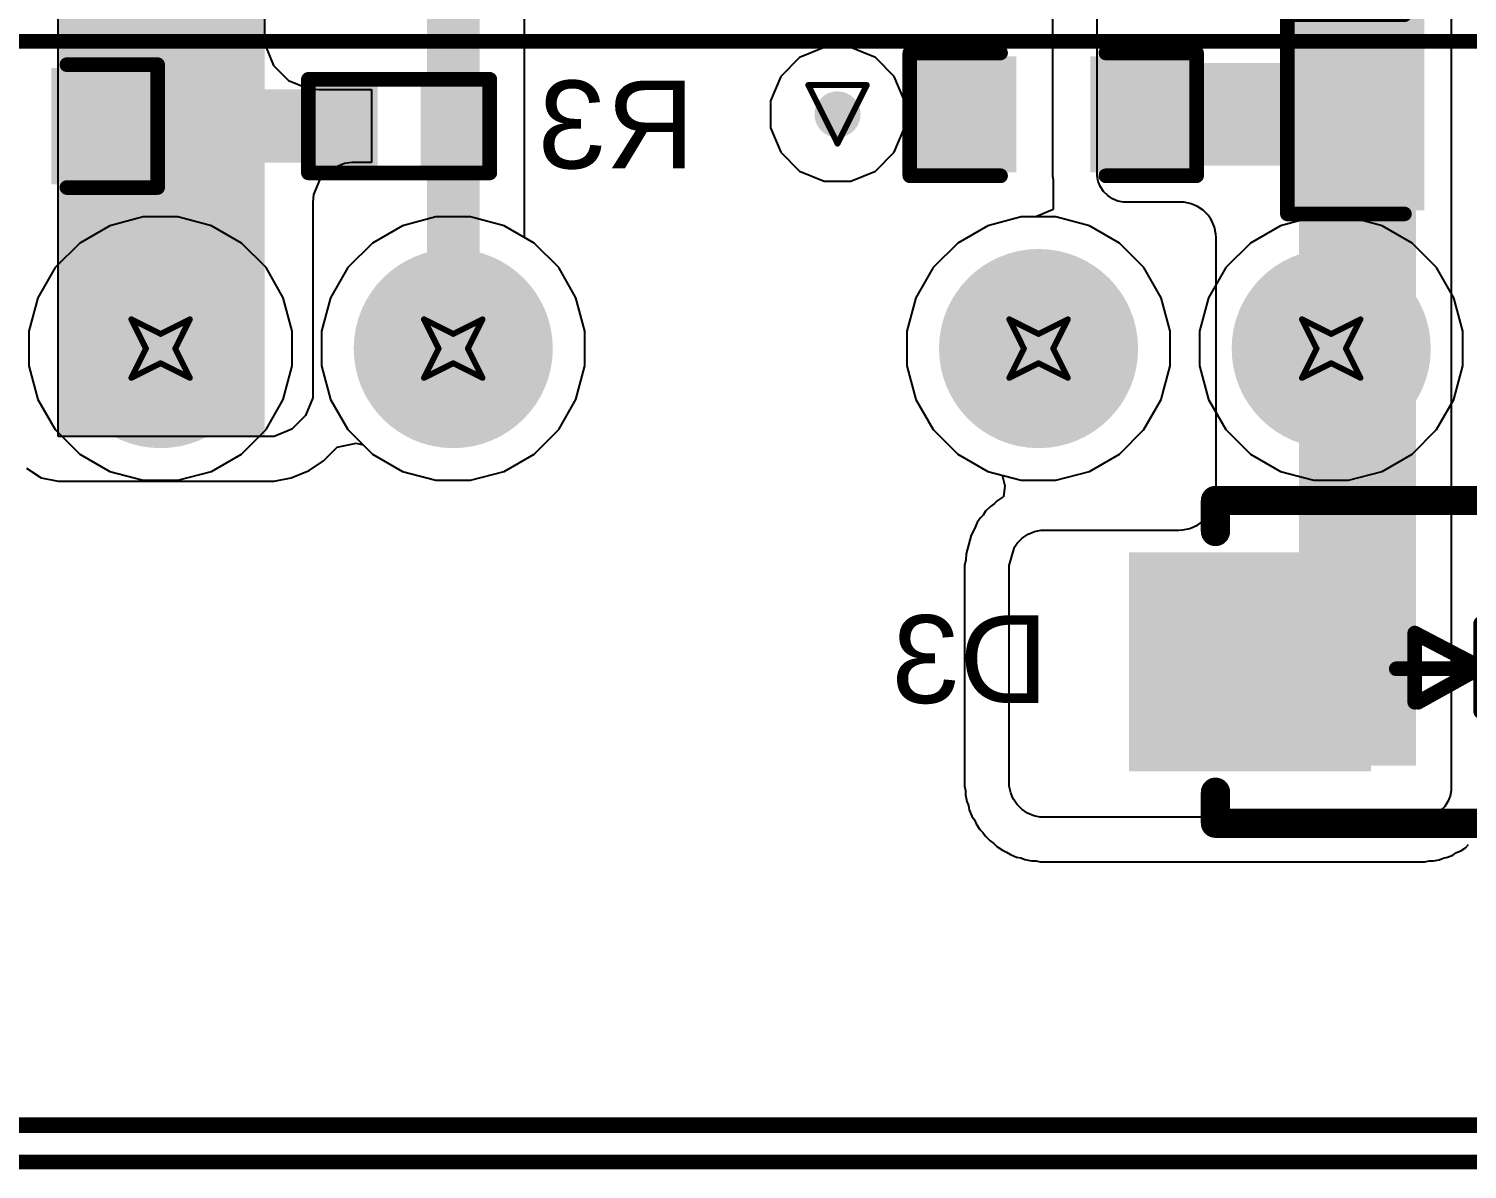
# Model space of a CAD drawing. Header units: inches. Extents: x -5 to 234, y -4 to 104.
# Drawn here: x 7.24 to 19.72, y -3.56 to 6.33 of the extents above; entities that cross this region are included whole.
import ezdxf

# ---------------------------------------------------------------- set-up
doc = ezdxf.new("R2010")
doc.units = ezdxf.units.IN
for name, color, linetype in [('Board Outline', 216, 'Continuous'), ('Bottom Layer', 5, 'Continuous'), ('Bottom Overlay', 54, 'Continuous'), ('Bottom Paste', 16, 'Continuous'), ('Bottom Solder', 6, 'Continuous'), ('Drill Drawing', 1, 'Continuous'), ('GND', 16, 'Continuous'), ('Multi-Layer', 9, 'Continuous'), ('Pad Holes', 156, 'Continuous'), ('POWER', 76, 'Continuous'), ('Top Layer', 1, 'Continuous'), ('Top Overlay', 2, 'Continuous'), ('Top Solder', 216, 'Continuous'), ('Via Holes', 16, 'Continuous')]:
    doc.layers.add(name, color=color, linetype=linetype)
doc.styles.add('Arial', font='', dxfattribs={"height": 0.2})
doc.styles.get('Arial').set_extended_font_data('Arial')

# ---------------------------------------------------------------- blocks, each defined once
blk = doc.blocks.new('VRB1205S_10WR3_21')
at = {"layer": 'Bottom Layer'}
h = blk.add_hatch(color=5, dxfattribs=at)
edge = h.paths.add_edge_path()
edge.add_arc((-6.35, 0), 0.762, 0, 360)
h = blk.add_hatch(color=5, dxfattribs=at)
edge = h.paths.add_edge_path()
edge.add_arc((-3.81, 0), 0.762, 0, 360)
h = blk.add_hatch(color=5, dxfattribs=at)
edge = h.paths.add_edge_path()
edge.add_arc((1.27, 0), 0.762, 0, 360)
h = blk.add_hatch(color=5, dxfattribs=at)
edge = h.paths.add_edge_path()
edge.add_arc((3.81, 0), 0.762, 0, 360)
at = {"layer": 'Bottom Solder'}
h = blk.add_hatch(color=6, dxfattribs=at)
edge = h.paths.add_edge_path()
edge.add_arc((-6.35, 0), 0.864, 0, 360)
h = blk.add_hatch(color=6, dxfattribs=at)
edge = h.paths.add_edge_path()
edge.add_arc((-3.81, 0), 0.864, 0, 360)
h = blk.add_hatch(color=6, dxfattribs=at)
edge = h.paths.add_edge_path()
edge.add_arc((1.27, 0), 0.864, 0, 360)
h = blk.add_hatch(color=6, dxfattribs=at)
edge = h.paths.add_edge_path()
edge.add_arc((3.81, 0), 0.864, 0, 360)
at = {"layer": 'GND'}
h = blk.add_hatch(color=16, dxfattribs=at)
edge = h.paths.add_edge_path()
edge.add_arc((-6.35, 0), 0.762, 0, 360)
h = blk.add_hatch(color=16, dxfattribs=at)
edge = h.paths.add_edge_path()
edge.add_arc((-3.81, 0), 0.762, 0, 360)
h = blk.add_hatch(color=16, dxfattribs=at)
edge = h.paths.add_edge_path()
edge.add_arc((1.27, 0), 0.762, 0, 360)
h = blk.add_hatch(color=16, dxfattribs=at)
edge = h.paths.add_edge_path()
edge.add_arc((3.81, 0), 0.762, 0, 360)
at = {"layer": 'Multi-Layer'}
h = blk.add_hatch(color=9, dxfattribs=at)
edge = h.paths.add_edge_path()
edge.add_arc((-6.35, 0), 0.762, 0, 360)
h = blk.add_hatch(color=9, dxfattribs=at)
edge = h.paths.add_edge_path()
edge.add_arc((-3.81, 0), 0.762, 0, 360)
h = blk.add_hatch(color=9, dxfattribs=at)
edge = h.paths.add_edge_path()
edge.add_arc((1.27, 0), 0.762, 0, 360)
h = blk.add_hatch(color=9, dxfattribs=at)
edge = h.paths.add_edge_path()
edge.add_arc((3.81, 0), 0.762, 0, 360)
at = {"layer": 'Pad Holes'}
h = blk.add_hatch(color=7, dxfattribs=at)
edge = h.paths.add_edge_path()
edge.add_arc((-6.35, 0), 0.457, 0, 360)
h = blk.add_hatch(color=7, dxfattribs=at)
edge = h.paths.add_edge_path()
edge.add_arc((-3.81, 0), 0.457, 0, 360)
h = blk.add_hatch(color=7, dxfattribs=at)
edge = h.paths.add_edge_path()
edge.add_arc((1.27, 0), 0.457, 0, 360)
h = blk.add_hatch(color=7, dxfattribs=at)
edge = h.paths.add_edge_path()
edge.add_arc((3.81, 0), 0.457, 0, 360)
at = {"layer": 'POWER'}
h = blk.add_hatch(color=76, dxfattribs=at)
edge = h.paths.add_edge_path()
edge.add_arc((-6.35, 0), 0.762, 0, 360)
h = blk.add_hatch(color=76, dxfattribs=at)
edge = h.paths.add_edge_path()
edge.add_arc((-3.81, 0), 0.762, 0, 360)
h = blk.add_hatch(color=76, dxfattribs=at)
edge = h.paths.add_edge_path()
edge.add_arc((1.27, 0), 0.762, 0, 360)
h = blk.add_hatch(color=76, dxfattribs=at)
edge = h.paths.add_edge_path()
edge.add_arc((3.81, 0), 0.762, 0, 360)
at = {"layer": 'Top Layer'}
h = blk.add_hatch(color=1, dxfattribs=at)
edge = h.paths.add_edge_path()
edge.add_arc((-6.35, 0), 0.762, 0, 360)
h = blk.add_hatch(color=1, dxfattribs=at)
edge = h.paths.add_edge_path()
edge.add_arc((-3.81, 0), 0.762, 0, 360)
h = blk.add_hatch(color=1, dxfattribs=at)
edge = h.paths.add_edge_path()
edge.add_arc((1.27, 0), 0.762, 0, 360)
h = blk.add_hatch(color=1, dxfattribs=at)
edge = h.paths.add_edge_path()
edge.add_arc((3.81, 0), 0.762, 0, 360)
at = {"layer": 'Top Solder'}
h = blk.add_hatch(color=216, dxfattribs=at)
edge = h.paths.add_edge_path()
edge.add_arc((-6.35, 0), 0.864, 0, 360)
h = blk.add_hatch(color=216, dxfattribs=at)
edge = h.paths.add_edge_path()
edge.add_arc((-3.81, 0), 0.864, 0, 360)
h = blk.add_hatch(color=216, dxfattribs=at)
edge = h.paths.add_edge_path()
edge.add_arc((1.27, 0), 0.864, 0, 360)
h = blk.add_hatch(color=216, dxfattribs=at)
edge = h.paths.add_edge_path()
edge.add_arc((3.81, 0), 0.864, 0, 360)
at = {"layer": 'Top Overlay', "const_width": 0.127}
for points in [[(-10.75, 2.666), (10.855, 2.666)], [(-10.75, -6.733), (10.855, -6.733)]]:
    blk.add_lwpolyline(points, dxfattribs=at)
blk = doc.blocks.new('R___0402_B_64')
at = {"layer": 'Bottom Layer'}
for points in [[(-0.241, 0.318), (-0.241, -0.318), (-0.699, -0.318), (-0.699, 0.318)], [(0.699, 0.318), (0.699, -0.318), (0.241, -0.318), (0.241, 0.318)]]:
    blk.add_hatch(color=5, dxfattribs=at).paths.add_polyline_path(points)
at = {"layer": 'Bottom Paste'}
for points in [[(-0.241, 0.318), (-0.241, -0.318), (-0.699, -0.318), (-0.699, 0.318)], [(0.699, 0.318), (0.699, -0.318), (0.241, -0.318), (0.241, 0.318)]]:
    blk.add_hatch(color=16, dxfattribs=at).paths.add_polyline_path(points)
at = {"layer": 'Bottom Solder'}
for points in [[(-0.186, 0.373), (-0.186, -0.373), (-0.754, -0.373), (-0.754, 0.373)], [(0.754, 0.373), (0.754, -0.373), (0.186, -0.373), (0.186, 0.373)]]:
    blk.add_hatch(color=6, dxfattribs=at).paths.add_polyline_path(points)
at = {"layer": 'Bottom Overlay'}
for points, const_width in [([(0.787, 0.406), (-0.787, 0.406)], 0.127), ([(-0.787, 0.406), (-0.787, -0.406)], 0.127), ([(0.813, 0.432), (-0.813, 0.432)], 0.00323), ([(0.787, 0.406), (0.787, -0.406)], 0.127), ([(0.787, -0.406), (-0.787, -0.406)], 0.127)]:
    blk.add_lwpolyline(points, dxfattribs=dict(at, const_width=const_width))
for points, const_width in [([(-0.819, 0.406, 1), (-0.756, 0.406, 1)], 0.0635), ([(-0.819, 0.406, 1), (-0.756, 0.406, 1)], 0.0635), ([(-0.814, 0.432, 1), (-0.812, 0.432, 1)], 0.00161), ([(0.756, 0.406, 1), (0.819, 0.406, 1)], 0.0635), ([(0.756, 0.406, 1), (0.819, 0.406, 1)], 0.0635), ([(0.812, 0.432, 1), (0.814, 0.432, 1)], 0.00161), ([(-0.819, -0.406, 1), (-0.756, -0.406, 1)], 0.0635), ([(-0.819, -0.406, 1), (-0.756, -0.406, 1)], 0.0635), ([(0.756, -0.406, 1), (0.819, -0.406, 1)], 0.0635), ([(0.756, -0.406, 1), (0.819, -0.406, 1)], 0.0635)]:
    blk.add_lwpolyline(points, format="xyb", close=True, dxfattribs=dict(at, const_width=const_width))
blk = doc.blocks.new('SMA_B__D___________B_120')
at = {"layer": 'Bottom Layer'}
for points in [[(-3, 0.9), (-1, 0.9), (-1, -0.9), (-3, -0.9)], [(1, 0.9), (3, 0.9), (3, -0.9), (1, -0.9)]]:
    blk.add_hatch(color=5, dxfattribs=at).paths.add_polyline_path(points)
at = {"layer": 'Bottom Paste'}
for points in [[(-3, 0.9), (-1, 0.9), (-1, -0.9), (-3, -0.9)], [(1, 0.9), (3, 0.9), (3, -0.9), (1, -0.9)]]:
    blk.add_hatch(color=16, dxfattribs=at).paths.add_polyline_path(points)
at = {"layer": 'Bottom Solder'}
for points in [[(-3.051, 0.951), (-0.949, 0.951), (-0.949, -0.951), (-3.051, -0.951)], [(0.949, 0.951), (3.051, 0.951), (3.051, -0.951), (0.949, -0.951)]]:
    blk.add_hatch(color=6, dxfattribs=at).paths.add_polyline_path(points)
at = {"layer": 'Bottom Overlay'}
for points, const_width in [([(-2.3, 1.4), (-2.3, 1.131)], 0.254), ([(2.3, 1.4), (-2.3, 1.4)], 0.254), ([(2.3, 1.4), (2.3, 1.131)], 0.254), ([(-0.59, 0.414), (-0.59, -0.24)], 0.127), ([(0.015, 0.058), (-0.59, 0.414)], 0.127), ([(-0.002, 0.43), (-0.002, 0.049)], 0.127), ([(0.54, 0.35), (0.015, 0.058)], 0.127), ([(0.57, 0.35), (0.57, -0.25)], 0.127), ([(0.73, 0.06), (-0.76, 0.06)], 0.127), ([(-0.002, 0.049), (-0.59, -0.24)], 0.127), ([(-0.002, 0.049), (-0.002, -0.332)], 0.127), ([(0.57, -0.25), (-0.002, 0.049)], 0.127), ([(-2.3, -1.131), (-2.3, -1.4)], 0.254), ([(2.3, -1.131), (2.3, -1.4)], 0.254), ([(2.3, -1.4), (-2.3, -1.4)], 0.254)]:
    blk.add_lwpolyline(points, dxfattribs=dict(at, const_width=const_width))
for points, const_width in [([(-2.363, 1.4, 1), (-2.236, 1.4, 1)], 0.127), ([(-2.363, 1.4, 1), (-2.236, 1.4, 1)], 0.127), ([(2.236, 1.4, 1), (2.363, 1.4, 1)], 0.127), ([(2.236, 1.4, 1), (2.363, 1.4, 1)], 0.127), ([(-2.363, 1.131, 1), (-2.236, 1.131, 1)], 0.127), ([(2.236, 1.131, 1), (2.363, 1.131, 1)], 0.127), ([(-0.622, 0.414, 1), (-0.558, 0.414, 1)], 0.0635), ([(-0.622, 0.414, 1), (-0.558, 0.414, 1)], 0.0635), ([(-0.034, 0.43, 1), (0.03, 0.43, 1)], 0.0635), ([(0.508, 0.35, 1), (0.572, 0.35, 1)], 0.0635), ([(0.538, 0.35, 1), (0.602, 0.35, 1)], 0.0635), ([(-0.792, 0.06, 1), (-0.728, 0.06, 1)], 0.0635), ([(-0.034, 0.049, 1), (0.03, 0.049, 1)], 0.0635), ([(-0.034, 0.049, 1), (0.03, 0.049, 1)], 0.0635), ([(-0.034, 0.049, 1), (0.03, 0.049, 1)], 0.0635), ([(-0.034, 0.049, 1), (0.03, 0.049, 1)], 0.0635), ([(-0.017, 0.058, 1), (0.046, 0.058, 1)], 0.0635), ([(-0.017, 0.058, 1), (0.046, 0.058, 1)], 0.0635), ([(0.698, 0.06, 1), (0.762, 0.06, 1)], 0.0635), ([(-0.622, -0.24, 1), (-0.558, -0.24, 1)], 0.0635), ([(-0.622, -0.24, 1), (-0.558, -0.24, 1)], 0.0635), ([(0.538, -0.25, 1), (0.602, -0.25, 1)], 0.0635), ([(0.538, -0.25, 1), (0.602, -0.25, 1)], 0.0635), ([(-0.034, -0.332, 1), (0.03, -0.332, 1)], 0.0635), ([(-2.363, -1.131, 1), (-2.236, -1.131, 1)], 0.127), ([(2.236, -1.131, 1), (2.363, -1.131, 1)], 0.127), ([(-2.363, -1.4, 1), (-2.236, -1.4, 1)], 0.127), ([(-2.363, -1.4, 1), (-2.236, -1.4, 1)], 0.127), ([(2.236, -1.4, 1), (2.363, -1.4, 1)], 0.127), ([(2.236, -1.4, 1), (2.363, -1.4, 1)], 0.127)]:
    blk.add_lwpolyline(points, format="xyb", close=True, dxfattribs=dict(at, const_width=const_width))
blk = doc.blocks.new('C___0603_B_152')
at = {"layer": 'Bottom Layer'}
for points in [[(-1.143, -0.445), (-1.143, 0.445), (-0.381, 0.445), (-0.381, -0.445)], [(0.381, -0.445), (0.381, 0.445), (1.143, 0.445), (1.143, -0.445)]]:
    blk.add_hatch(color=5, dxfattribs=at).paths.add_polyline_path(points)
at = {"layer": 'Bottom Paste'}
for points in [[(-1.143, -0.445), (-1.143, 0.445), (-0.381, 0.445), (-0.381, -0.445)], [(0.381, -0.445), (0.381, 0.445), (1.143, 0.445), (1.143, -0.445)]]:
    blk.add_hatch(color=16, dxfattribs=at).paths.add_polyline_path(points)
at = {"layer": 'Bottom Solder'}
for points in [[(-1.203, -0.504), (-1.203, 0.504), (-0.321, 0.504), (-0.321, -0.504)], [(0.321, -0.504), (0.321, 0.504), (1.203, 0.504), (1.203, -0.504)]]:
    blk.add_hatch(color=6, dxfattribs=at).paths.add_polyline_path(points)
at = {"layer": 'Bottom Overlay', "const_width": 0.127}
for points in [[(-1.245, -0.533), (-1.245, 0.533)], [(-1.245, 0.533), (-0.457, 0.533)], [(0.457, 0.533), (1.245, 0.533)], [(1.245, -0.533), (1.245, 0.533)], [(-1.245, -0.533), (-0.457, -0.533)], [(0.457, -0.533), (1.245, -0.533)]]:
    blk.add_lwpolyline(points, dxfattribs=at)
at = {"layer": 'Bottom Overlay', "const_width": 0.0635}
for points in [[(-1.276, 0.533, 1), (-1.213, 0.533, 1)], [(-1.276, 0.533, 1), (-1.213, 0.533, 1)], [(-0.489, 0.533, 1), (-0.425, 0.533, 1)], [(0.425, 0.533, 1), (0.489, 0.533, 1)], [(1.213, 0.533, 1), (1.276, 0.533, 1)], [(1.213, 0.533, 1), (1.276, 0.533, 1)], [(-1.276, -0.533, 1), (-1.213, -0.533, 1)], [(-1.276, -0.533, 1), (-1.213, -0.533, 1)], [(-0.489, -0.533, 1), (-0.425, -0.533, 1)], [(0.425, -0.533, 1), (0.489, -0.533, 1)], [(1.213, -0.533, 1), (1.276, -0.533, 1)], [(1.213, -0.533, 1), (1.276, -0.533, 1)]]:
    blk.add_lwpolyline(points, format="xyb", close=True, dxfattribs=at)
blk = doc.blocks.new('C___0805_B_153')
at = {"layer": 'Bottom Layer'}
for points in [[(-1.524, 0.762), (-0.508, 0.762), (-0.508, -0.762), (-1.524, -0.762)], [(0.508, 0.762), (1.524, 0.762), (1.524, -0.762), (0.508, -0.762)]]:
    blk.add_hatch(color=5, dxfattribs=at).paths.add_polyline_path(points)
at = {"layer": 'Bottom Paste'}
for points in [[(-1.524, 0.762), (-0.508, 0.762), (-0.508, -0.762), (-1.524, -0.762)], [(0.508, 0.762), (1.524, 0.762), (1.524, -0.762), (0.508, -0.762)]]:
    blk.add_hatch(color=16, dxfattribs=at).paths.add_polyline_path(points)
at = {"layer": 'Bottom Solder'}
for points in [[(-1.594, 0.832), (-0.438, 0.832), (-0.438, -0.832), (-1.594, -0.832)], [(0.438, 0.832), (1.594, 0.832), (1.594, -0.832), (0.438, -0.832)]]:
    blk.add_hatch(color=6, dxfattribs=at).paths.add_polyline_path(points)
at = {"layer": 'Bottom Overlay', "const_width": 0.127}
for points in [[(-0.61, 0.864), (-1.626, 0.864)], [(-1.626, 0.864), (-1.626, -0.864)], [(1.626, 0.864), (0.61, 0.864)], [(1.626, 0.864), (1.626, -0.864)], [(-0.61, -0.864), (-1.626, -0.864)], [(1.626, -0.864), (0.61, -0.864)]]:
    blk.add_lwpolyline(points, dxfattribs=at)
at = {"layer": 'Bottom Overlay', "const_width": 0.0635}
for points in [[(-1.657, 0.864, 1), (-1.594, 0.864, 1)], [(-1.657, 0.864, 1), (-1.594, 0.864, 1)], [(-0.641, 0.864, 1), (-0.578, 0.864, 1)], [(0.578, 0.864, 1), (0.641, 0.864, 1)], [(1.594, 0.864, 1), (1.657, 0.864, 1)], [(1.594, 0.864, 1), (1.657, 0.864, 1)], [(-1.657, -0.864, 1), (-1.594, -0.864, 1)], [(-1.657, -0.864, 1), (-1.594, -0.864, 1)], [(-0.641, -0.864, 1), (-0.578, -0.864, 1)], [(0.578, -0.864, 1), (0.641, -0.864, 1)], [(1.594, -0.864, 1), (1.657, -0.864, 1)], [(1.594, -0.864, 1), (1.657, -0.864, 1)]]:
    blk.add_lwpolyline(points, format="xyb", close=True, dxfattribs=at)
blk = doc.blocks.new('C___0603_B_154')
at = {"layer": 'Bottom Layer'}
for points in [[(-1.143, -0.445), (-1.143, 0.445), (-0.381, 0.445), (-0.381, -0.445)], [(0.381, -0.445), (0.381, 0.445), (1.143, 0.445), (1.143, -0.445)]]:
    blk.add_hatch(color=5, dxfattribs=at).paths.add_polyline_path(points)
at = {"layer": 'Bottom Paste'}
for points in [[(-1.143, -0.445), (-1.143, 0.445), (-0.381, 0.445), (-0.381, -0.445)], [(0.381, -0.445), (0.381, 0.445), (1.143, 0.445), (1.143, -0.445)]]:
    blk.add_hatch(color=16, dxfattribs=at).paths.add_polyline_path(points)
at = {"layer": 'Bottom Solder'}
for points in [[(-1.203, -0.504), (-1.203, 0.504), (-0.321, 0.504), (-0.321, -0.504)], [(0.321, -0.504), (0.321, 0.504), (1.203, 0.504), (1.203, -0.504)]]:
    blk.add_hatch(color=6, dxfattribs=at).paths.add_polyline_path(points)
at = {"layer": 'Bottom Overlay', "const_width": 0.127}
for points in [[(-1.245, 0.533), (-0.457, 0.533)], [(-1.245, -0.533), (-1.245, 0.533)], [(0.457, 0.533), (1.245, 0.533)], [(1.245, -0.533), (1.245, 0.533)], [(-1.245, -0.533), (-0.457, -0.533)], [(0.457, -0.533), (1.245, -0.533)]]:
    blk.add_lwpolyline(points, dxfattribs=at)
at = {"layer": 'Bottom Overlay', "const_width": 0.0635}
for points in [[(-1.276, 0.533, 1), (-1.213, 0.533, 1)], [(-1.276, 0.533, 1), (-1.213, 0.533, 1)], [(-0.489, 0.533, 1), (-0.425, 0.533, 1)], [(0.425, 0.533, 1), (0.489, 0.533, 1)], [(1.213, 0.533, 1), (1.276, 0.533, 1)], [(1.213, 0.533, 1), (1.276, 0.533, 1)], [(-1.276, -0.533, 1), (-1.213, -0.533, 1)], [(-1.276, -0.533, 1), (-1.213, -0.533, 1)], [(-0.489, -0.533, 1), (-0.425, -0.533, 1)], [(0.425, -0.533, 1), (0.489, -0.533, 1)], [(1.213, -0.533, 1), (1.276, -0.533, 1)], [(1.213, -0.533, 1), (1.276, -0.533, 1)]]:
    blk.add_lwpolyline(points, format="xyb", close=True, dxfattribs=at)

msp = doc.modelspace()

# ---------------------------------------------------------------- hatches: boundary and pattern name
at = {"layer": 'Bottom Layer'}
for points in [[(7.493, 2.794), (9.284, 2.794), (9.284, 11.176), (7.493, 11.176)], [(18.263, -0.062), (19.279, -0.062), (19.279, 8.255), (18.263, 8.255)], [(10.693, 3.556), (11.151, 3.556), (11.151, 7.29), (10.693, 7.29)], [(16.51, 5.144), (18.991, 5.144), (18.991, 6.033), (16.51, 6.033)], [(8.255, 5.169), (10.211, 5.169), (10.211, 5.804), (8.255, 5.804)]]:
    msp.add_hatch(color=5, dxfattribs=at).paths.add_polyline_path(points)
h = msp.add_hatch(color=5, dxfattribs=at)
edge = h.paths.add_edge_path()
edge.add_arc((14.257, 5.588), 0.2, 0, 360)
at = {"layer": 'GND'}
h = msp.add_hatch(color=16, dxfattribs=at)
edge = h.paths.add_edge_path()
edge.add_arc((14.257, 5.588), 0.2, 0, 360)
at = {"layer": 'POWER'}
h = msp.add_hatch(color=76, dxfattribs=at)
edge = h.paths.add_edge_path()
edge.add_arc((14.257, 5.588), 0.2, 0, 360)
at = {"layer": 'Top Layer'}
h = msp.add_hatch(color=1, dxfattribs=at)
edge = h.paths.add_edge_path()
edge.add_arc((14.257, 5.588), 0.2, 0, 360)
at = {"layer": 'Via Holes'}
h = msp.add_hatch(color=7, dxfattribs=at)
edge = h.paths.add_edge_path()
edge.add_arc((14.257, 5.588), 0.1, 0, 360)

# ---------------------------------------------------------------- linework, layer by layer
at = {"layer": 'Board Outline', "const_width": 0.127}
msp.add_lwpolyline([(-0.452, -3.5), (88.452, -3.5)], dxfattribs=at)
at = {"layer": 'Bottom Layer'}
for p, q in [((7.493, 2.794), (7.493, 11.751)), ((19.583, 8.369), (19.583, -0.279)), ((16.122, 8.341), (16.122, 6.033)), ((16.51, 5.08), (16.51, 8.341)), ((9.284, 7.658), (9.284, 6.274)), ((11.539, 4.52), (11.539, 7.29)), ((9.284, 6.274), (9.293, 6.182)), ((9.293, 6.182), (9.363, 6.013)), ((9.363, 6.013), (9.493, 5.883)), ((16.122, 6.033), (16.122, 5.08)), ((9.493, 5.883), (9.662, 5.813)), ((9.662, 5.813), (9.754, 5.804)), ((9.754, 5.804), (10.211, 5.804)), ((10.211, 5.804), (10.211, 5.169)), ((9.979, 5.162), (9.855, 5.111)), ((10.046, 5.169), (9.979, 5.162)), ((10.211, 5.169), (10.046, 5.169)), ((9.761, 5.017), (9.709, 4.893)), ((9.855, 5.111), (9.761, 5.017)), ((16.122, 5.08), (16.122, 5.055)), ((16.122, 5.055), (16.129, 5.017)), ((16.129, 5.017), (16.129, 4.979)), ((16.51, 5.055), (16.51, 5.08)), ((16.52, 5.006), (16.51, 5.055)), ((16.539, 4.96), (16.52, 5.006)), ((9.709, 4.893), (9.703, 4.826)), ((16.129, 4.979), (16.129, 4.979)), ((16.129, 4.979), (16.129, 4.763)), ((16.567, 4.918), (16.539, 4.96)), ((16.602, 4.883), (16.567, 4.918)), ((16.644, 4.855), (16.602, 4.883)), ((9.703, 4.826), (9.703, 3.213)), ((16.129, 4.763), (15.978, 4.699)), ((16.69, 4.836), (16.644, 4.855)), ((16.739, 4.826), (16.69, 4.836)), ((16.764, 4.826), (16.739, 4.826)), ((17.237, 4.826), (16.764, 4.826)), ((17.267, 4.825), (17.237, 4.826)), ((17.326, 4.813), (17.267, 4.825)), ((17.381, 4.79), (17.326, 4.813)), ((17.431, 4.757), (17.381, 4.79)), ((17.473, 4.714), (17.431, 4.757)), ((15.561, 4.621), (15.3, 4.471)), ((15.852, 4.699), (15.561, 4.621)), ((15.978, 4.699), (15.852, 4.699)), ((17.497, 4.679), (17.473, 4.714)), ((17.507, 4.664), (17.497, 4.679)), ((17.53, 4.609), (17.507, 4.664)), ((11.624, 4.471), (11.539, 4.52)), ((17.541, 4.55), (17.53, 4.609)), ((17.543, 4.52), (17.541, 4.55)), ((17.543, 2.306), (17.543, 4.52)), ((11.837, 4.258), (11.624, 4.471)), ((15.3, 4.471), (15.087, 4.258)), ((11.987, 3.997), (11.837, 4.258)), ((15.087, 4.258), (14.937, 3.997)), ((12.065, 3.706), (11.987, 3.997)), ((14.937, 3.997), (14.859, 3.706)), ((12.065, 3.406), (12.065, 3.706)), ((14.859, 3.706), (14.859, 3.406)), ((11.987, 3.115), (12.065, 3.406)), ((14.859, 3.406), (14.937, 3.115)), ((9.703, 3.13), (9.639, 2.976)), ((9.703, 3.213), (9.703, 3.13)), ((11.837, 2.854), (11.987, 3.115)), ((14.937, 3.115), (15.087, 2.854)), ((9.639, 2.976), (9.521, 2.858)), ((9.367, 2.794), (7.493, 2.794)), ((9.521, 2.858), (9.367, 2.794)), ((11.624, 2.641), (11.837, 2.854)), ((15.087, 2.854), (15.3, 2.641)), ((9.796, 2.583), (9.911, 2.699)), ((9.911, 2.699), (9.914, 2.701)), ((9.914, 2.701), (10.08, 2.735)), ((10.08, 2.735), (10.141, 2.721)), ((10.141, 2.721), (10.22, 2.641)), ((10.22, 2.641), (10.481, 2.491)), ((11.363, 2.491), (11.624, 2.641)), ((15.3, 2.641), (15.561, 2.491)), ((7.218, 2.519), (7.344, 2.435)), ((9.516, 2.435), (9.67, 2.499)), ((9.67, 2.499), (9.796, 2.583)), ((7.344, 2.435), (7.493, 2.406)), ((7.493, 2.406), (9.367, 2.406)), ((9.367, 2.406), (9.516, 2.435)), ((10.481, 2.491), (10.772, 2.413)), ((10.772, 2.413), (11.072, 2.413)), ((11.072, 2.413), (11.363, 2.491)), ((15.561, 2.491), (15.683, 2.458)), ((15.683, 2.458), (15.689, 2.447)), ((15.689, 2.447), (15.71, 2.364)), ((15.695, 2.269), (15.644, 2.235)), ((15.697, 2.27), (15.695, 2.269)), ((15.71, 2.364), (15.697, 2.27)), ((17.53, 2.212), (17.542, 2.275)), ((17.542, 2.275), (17.543, 2.306)), ((15.542, 2.144), (15.521, 2.112)), ((15.585, 2.187), (15.542, 2.144)), ((15.617, 2.208), (15.585, 2.187)), ((15.644, 2.235), (15.617, 2.208)), ((17.471, 2.101), (17.506, 2.154)), ((17.506, 2.154), (17.53, 2.212)), ((15.469, 2.048), (15.446, 1.991)), ((15.494, 2.085), (15.469, 2.048)), ((15.521, 2.112), (15.494, 2.085)), ((17.316, 1.996), (17.374, 2.02)), ((17.374, 2.02), (17.382, 2.025)), ((17.382, 2.025), (17.426, 2.056)), ((17.426, 2.056), (17.471, 2.101)), ((15.418, 1.936), (15.374, 1.776)), ((15.446, 1.991), (15.418, 1.936)), ((15.817, 1.869), (15.86, 1.912)), ((15.86, 1.912), (15.911, 1.946)), ((15.911, 1.946), (15.967, 1.969)), ((15.967, 1.969), (16.026, 1.981)), ((16.026, 1.981), (16.057, 1.981)), ((16.057, 1.981), (17.222, 1.981)), ((17.222, 1.981), (17.254, 1.983)), ((17.254, 1.983), (17.316, 1.996)), ((15.374, 1.776), (15.37, 1.724)), ((15.748, 1.673), (15.792, 1.832)), ((15.792, 1.832), (15.817, 1.869)), ((15.37, 1.724), (15.36, 1.673)), ((15.36, 1.673), (15.36, -0.21)), ((15.748, -0.21), (15.748, 1.673)), ((15.36, -0.21), (15.36, -0.239)), ((15.36, -0.239), (15.367, -0.277)), ((15.748, -0.239), (15.748, -0.21)), ((15.76, -0.297), (15.748, -0.239)), ((15.367, -0.277), (15.367, -0.315)), ((15.367, -0.315), (15.379, -0.372)), ((15.379, -0.372), (15.393, -0.408)), ((15.782, -0.351), (15.76, -0.297)), ((15.815, -0.4), (15.782, -0.351)), ((19.554, -0.374), (19.527, -0.416)), ((19.574, -0.328), (19.554, -0.374)), ((19.583, -0.279), (19.574, -0.328)), ((15.393, -0.408), (15.401, -0.445)), ((15.401, -0.445), (15.423, -0.5)), ((15.856, -0.441), (15.815, -0.4)), ((15.905, -0.474), (15.856, -0.441)), ((15.96, -0.497), (15.905, -0.474)), ((16.017, -0.508), (15.96, -0.497)), ((19.403, -0.498), (19.354, -0.508)), ((19.45, -0.479), (19.403, -0.498)), ((19.491, -0.451), (19.45, -0.479)), ((19.527, -0.416), (19.491, -0.451)), ((15.423, -0.5), (15.445, -0.531)), ((15.445, -0.531), (15.459, -0.567)), ((15.459, -0.567), (15.492, -0.616)), ((15.492, -0.616), (15.519, -0.643)), ((16.047, -0.508), (16.017, -0.508)), ((19.354, -0.508), (16.047, -0.508)), ((15.519, -0.643), (15.54, -0.675)), ((15.54, -0.675), (15.582, -0.716)), ((15.582, -0.716), (15.614, -0.737)), ((15.614, -0.737), (15.641, -0.764)), ((19.707, -0.774), (19.734, -0.747)), ((15.641, -0.764), (15.689, -0.797)), ((15.689, -0.797), (15.725, -0.812)), ((15.725, -0.812), (15.757, -0.833)), ((15.757, -0.833), (15.811, -0.855)), ((15.811, -0.855), (15.848, -0.863)), ((15.848, -0.863), (15.884, -0.878)), ((19.479, -0.879), (19.515, -0.865)), ((19.515, -0.865), (19.552, -0.857)), ((19.552, -0.857), (19.598, -0.838)), ((19.598, -0.838), (19.63, -0.817)), ((19.63, -0.817), (19.666, -0.802)), ((19.666, -0.802), (19.707, -0.774)), ((15.884, -0.878), (15.941, -0.889)), ((15.941, -0.889), (15.98, -0.889)), ((15.98, -0.889), (16.017, -0.896)), ((16.017, -0.896), (16.047, -0.896)), ((16.047, -0.896), (19.354, -0.896)), ((19.354, -0.896), (19.392, -0.889)), ((19.392, -0.889), (19.43, -0.889)), ((19.43, -0.889), (19.479, -0.879)), ((38.34, -3.241), (1.744, -3.241))]:
    msp.add_line(p, q, dxfattribs=at)
at = {"layer": 'Drill Drawing', "const_width": 0.0508}
for points in [[(14.003, 5.842), (14.511, 5.842)], [(14.003, 5.842), (14.257, 5.334)], [(14.257, 5.334), (14.511, 5.842)], [(8.128, 3.81), (8.382, 3.683)], [(8.128, 3.81), (8.255, 3.556)], [(8.382, 3.683), (8.636, 3.81)], [(8.509, 3.556), (8.636, 3.81)], [(10.668, 3.81), (10.922, 3.683)], [(10.668, 3.81), (10.795, 3.556)], [(10.922, 3.683), (11.176, 3.81)], [(11.049, 3.556), (11.176, 3.81)], [(15.748, 3.81), (16.002, 3.683)], [(15.748, 3.81), (15.875, 3.556)], [(16.002, 3.683), (16.256, 3.81)], [(16.129, 3.556), (16.256, 3.81)], [(18.288, 3.81), (18.542, 3.683)], [(18.288, 3.81), (18.415, 3.556)], [(18.542, 3.683), (18.796, 3.81)], [(18.669, 3.556), (18.796, 3.81)], [(8.128, 3.302), (8.255, 3.556)], [(8.509, 3.556), (8.636, 3.302)], [(10.668, 3.302), (10.795, 3.556)], [(11.049, 3.556), (11.176, 3.302)], [(15.748, 3.302), (15.875, 3.556)], [(16.129, 3.556), (16.256, 3.302)], [(18.288, 3.302), (18.415, 3.556)], [(18.669, 3.556), (18.796, 3.302)], [(8.128, 3.302), (8.382, 3.429)], [(8.382, 3.429), (8.636, 3.302)], [(10.668, 3.302), (10.922, 3.429)], [(10.922, 3.429), (11.176, 3.302)], [(15.748, 3.302), (16.002, 3.429)], [(16.002, 3.429), (16.256, 3.302)], [(18.288, 3.302), (18.542, 3.429)], [(18.542, 3.429), (18.796, 3.302)]]:
    msp.add_lwpolyline(points, dxfattribs=at)
at = {"layer": 'Drill Drawing', "const_width": 0.0254}
for points in [[(13.99, 5.842, 1), (14.016, 5.842, 1)], [(13.99, 5.842, 1), (14.016, 5.842, 1)], [(14.498, 5.842, 1), (14.524, 5.842, 1)], [(14.498, 5.842, 1), (14.524, 5.842, 1)], [(14.244, 5.334, 1), (14.27, 5.334, 1)], [(14.244, 5.334, 1), (14.27, 5.334, 1)], [(8.115, 3.81, 1), (8.141, 3.81, 1)], [(8.115, 3.81, 1), (8.141, 3.81, 1)], [(8.623, 3.81, 1), (8.649, 3.81, 1)], [(8.623, 3.81, 1), (8.649, 3.81, 1)], [(10.655, 3.81, 1), (10.681, 3.81, 1)], [(10.655, 3.81, 1), (10.681, 3.81, 1)], [(11.163, 3.81, 1), (11.189, 3.81, 1)], [(11.163, 3.81, 1), (11.189, 3.81, 1)], [(15.735, 3.81, 1), (15.761, 3.81, 1)], [(15.735, 3.81, 1), (15.761, 3.81, 1)], [(16.243, 3.81, 1), (16.269, 3.81, 1)], [(16.243, 3.81, 1), (16.269, 3.81, 1)], [(18.275, 3.81, 1), (18.301, 3.81, 1)], [(18.275, 3.81, 1), (18.301, 3.81, 1)], [(18.783, 3.81, 1), (18.809, 3.81, 1)], [(18.783, 3.81, 1), (18.809, 3.81, 1)], [(8.369, 3.683, 1), (8.395, 3.683, 1)], [(8.369, 3.683, 1), (8.395, 3.683, 1)], [(10.909, 3.683, 1), (10.935, 3.683, 1)], [(10.909, 3.683, 1), (10.935, 3.683, 1)], [(15.989, 3.683, 1), (16.015, 3.683, 1)], [(15.989, 3.683, 1), (16.015, 3.683, 1)], [(18.529, 3.683, 1), (18.555, 3.683, 1)], [(18.529, 3.683, 1), (18.555, 3.683, 1)], [(8.242, 3.556, 1), (8.268, 3.556, 1)], [(8.242, 3.556, 1), (8.268, 3.556, 1)], [(8.496, 3.556, 1), (8.522, 3.556, 1)], [(8.496, 3.556, 1), (8.522, 3.556, 1)], [(10.782, 3.556, 1), (10.808, 3.556, 1)], [(10.782, 3.556, 1), (10.808, 3.556, 1)], [(11.036, 3.556, 1), (11.062, 3.556, 1)], [(11.036, 3.556, 1), (11.062, 3.556, 1)], [(15.862, 3.556, 1), (15.888, 3.556, 1)], [(15.862, 3.556, 1), (15.888, 3.556, 1)], [(16.116, 3.556, 1), (16.142, 3.556, 1)], [(16.116, 3.556, 1), (16.142, 3.556, 1)], [(18.402, 3.556, 1), (18.428, 3.556, 1)], [(18.402, 3.556, 1), (18.428, 3.556, 1)], [(18.656, 3.556, 1), (18.682, 3.556, 1)], [(18.656, 3.556, 1), (18.682, 3.556, 1)], [(8.369, 3.429, 1), (8.395, 3.429, 1)], [(8.369, 3.429, 1), (8.395, 3.429, 1)], [(10.909, 3.429, 1), (10.935, 3.429, 1)], [(10.909, 3.429, 1), (10.935, 3.429, 1)], [(15.989, 3.429, 1), (16.015, 3.429, 1)], [(15.989, 3.429, 1), (16.015, 3.429, 1)], [(18.529, 3.429, 1), (18.555, 3.429, 1)], [(18.529, 3.429, 1), (18.555, 3.429, 1)], [(8.115, 3.302, 1), (8.141, 3.302, 1)], [(8.115, 3.302, 1), (8.141, 3.302, 1)], [(8.623, 3.302, 1), (8.649, 3.302, 1)], [(8.623, 3.302, 1), (8.649, 3.302, 1)], [(10.655, 3.302, 1), (10.681, 3.302, 1)], [(10.655, 3.302, 1), (10.681, 3.302, 1)], [(11.163, 3.302, 1), (11.189, 3.302, 1)], [(11.163, 3.302, 1), (11.189, 3.302, 1)], [(15.735, 3.302, 1), (15.761, 3.302, 1)], [(15.735, 3.302, 1), (15.761, 3.302, 1)], [(16.243, 3.302, 1), (16.269, 3.302, 1)], [(16.243, 3.302, 1), (16.269, 3.302, 1)], [(18.275, 3.302, 1), (18.301, 3.302, 1)], [(18.275, 3.302, 1), (18.301, 3.302, 1)], [(18.783, 3.302, 1), (18.809, 3.302, 1)], [(18.783, 3.302, 1), (18.809, 3.302, 1)]]:
    msp.add_lwpolyline(points, format="xyb", close=True, dxfattribs=at)
at = {"layer": 'GND'}
for p, q in [((7.941, 4.621), (7.68, 4.471)), ((8.232, 4.699), (7.941, 4.621)), ((8.532, 4.699), (8.232, 4.699)), ((8.823, 4.621), (8.532, 4.699)), ((9.084, 4.471), (8.823, 4.621)), ((10.481, 4.621), (10.22, 4.471)), ((10.772, 4.699), (10.481, 4.621)), ((11.072, 4.699), (10.772, 4.699)), ((11.363, 4.621), (11.072, 4.699)), ((11.624, 4.471), (11.363, 4.621)), ((15.561, 4.621), (15.3, 4.471)), ((15.852, 4.699), (15.561, 4.621)), ((16.152, 4.699), (15.852, 4.699)), ((16.443, 4.621), (16.152, 4.699)), ((16.704, 4.471), (16.443, 4.621)), ((18.101, 4.621), (17.84, 4.471)), ((18.392, 4.699), (18.101, 4.621)), ((18.692, 4.699), (18.392, 4.699)), ((18.983, 4.621), (18.692, 4.699)), ((19.244, 4.471), (18.983, 4.621)), ((7.68, 4.471), (7.467, 4.258)), ((9.297, 4.258), (9.084, 4.471)), ((10.22, 4.471), (10.007, 4.258)), ((11.837, 4.258), (11.624, 4.471)), ((15.3, 4.471), (15.087, 4.258)), ((16.917, 4.258), (16.704, 4.471)), ((17.84, 4.471), (17.627, 4.258)), ((19.457, 4.258), (19.244, 4.471)), ((7.467, 4.258), (7.317, 3.997)), ((9.447, 3.997), (9.297, 4.258)), ((10.007, 4.258), (9.857, 3.997)), ((11.987, 3.997), (11.837, 4.258)), ((15.087, 4.258), (14.937, 3.997)), ((17.067, 3.997), (16.917, 4.258)), ((17.627, 4.258), (17.477, 3.997)), ((19.607, 3.997), (19.457, 4.258)), ((7.317, 3.997), (7.239, 3.706)), ((9.525, 3.706), (9.447, 3.997)), ((9.857, 3.997), (9.779, 3.706)), ((12.065, 3.706), (11.987, 3.997)), ((14.937, 3.997), (14.859, 3.706)), ((17.145, 3.706), (17.067, 3.997)), ((17.477, 3.997), (17.399, 3.706)), ((19.685, 3.706), (19.607, 3.997)), ((7.239, 3.706), (7.239, 3.406)), ((9.525, 3.406), (9.525, 3.706)), ((9.779, 3.706), (9.779, 3.406)), ((12.065, 3.406), (12.065, 3.706)), ((14.859, 3.706), (14.859, 3.406)), ((17.145, 3.406), (17.145, 3.706)), ((17.399, 3.706), (17.399, 3.406)), ((19.685, 3.406), (19.685, 3.706)), ((7.239, 3.406), (7.317, 3.115)), ((9.447, 3.115), (9.525, 3.406)), ((9.779, 3.406), (9.857, 3.115)), ((11.987, 3.115), (12.065, 3.406)), ((14.859, 3.406), (14.937, 3.115)), ((17.067, 3.115), (17.145, 3.406)), ((17.399, 3.406), (17.477, 3.115)), ((19.607, 3.115), (19.685, 3.406)), ((7.317, 3.115), (7.467, 2.854)), ((9.297, 2.854), (9.447, 3.115)), ((9.857, 3.115), (10.007, 2.854)), ((11.837, 2.854), (11.987, 3.115)), ((14.937, 3.115), (15.087, 2.854)), ((16.917, 2.854), (17.067, 3.115)), ((17.477, 3.115), (17.627, 2.854)), ((19.457, 2.854), (19.607, 3.115)), ((7.467, 2.854), (7.68, 2.641)), ((9.084, 2.641), (9.297, 2.854)), ((10.007, 2.854), (10.22, 2.641)), ((11.624, 2.641), (11.837, 2.854)), ((15.087, 2.854), (15.3, 2.641)), ((16.704, 2.641), (16.917, 2.854)), ((17.627, 2.854), (17.84, 2.641)), ((19.244, 2.641), (19.457, 2.854)), ((7.68, 2.641), (7.941, 2.491)), ((8.823, 2.491), (9.084, 2.641)), ((10.22, 2.641), (10.481, 2.491)), ((11.363, 2.491), (11.624, 2.641)), ((15.3, 2.641), (15.561, 2.491)), ((16.443, 2.491), (16.704, 2.641)), ((17.84, 2.641), (18.101, 2.491)), ((18.983, 2.491), (19.244, 2.641)), ((7.941, 2.491), (8.232, 2.413)), ((8.232, 2.413), (8.532, 2.413)), ((8.532, 2.413), (8.823, 2.491)), ((10.481, 2.491), (10.772, 2.413)), ((10.772, 2.413), (11.072, 2.413)), ((11.072, 2.413), (11.363, 2.491)), ((15.561, 2.491), (15.852, 2.413)), ((15.852, 2.413), (16.152, 2.413)), ((16.152, 2.413), (16.443, 2.491)), ((18.101, 2.491), (18.392, 2.413)), ((18.392, 2.413), (18.692, 2.413)), ((18.692, 2.413), (18.983, 2.491)), ((38.34, -3.241), (1.744, -3.241))]:
    msp.add_line(p, q, dxfattribs=at)
at = {"layer": 'POWER'}
for p, q in [((14.141, 6.169), (13.928, 6.081)), ((14.372, 6.169), (14.141, 6.169)), ((14.586, 6.081), (14.372, 6.169)), ((13.928, 6.081), (13.764, 5.917)), ((14.749, 5.917), (14.586, 6.081)), ((13.764, 5.917), (13.676, 5.704)), ((14.838, 5.704), (14.749, 5.917)), ((13.676, 5.704), (13.676, 5.472)), ((14.838, 5.472), (14.838, 5.704)), ((13.676, 5.472), (13.764, 5.259)), ((14.749, 5.259), (14.838, 5.472)), ((13.764, 5.259), (13.928, 5.095)), ((14.586, 5.095), (14.749, 5.259)), ((13.928, 5.095), (14.141, 5.007)), ((14.141, 5.007), (14.372, 5.007)), ((14.372, 5.007), (14.586, 5.095)), ((7.941, 4.621), (7.68, 4.471)), ((8.232, 4.699), (7.941, 4.621)), ((8.532, 4.699), (8.232, 4.699)), ((8.823, 4.621), (8.532, 4.699)), ((9.084, 4.471), (8.823, 4.621)), ((10.481, 4.621), (10.22, 4.471)), ((10.772, 4.699), (10.481, 4.621)), ((11.072, 4.699), (10.772, 4.699)), ((11.363, 4.621), (11.072, 4.699)), ((11.624, 4.471), (11.363, 4.621)), ((15.561, 4.621), (15.3, 4.471)), ((15.852, 4.699), (15.561, 4.621)), ((16.152, 4.699), (15.852, 4.699)), ((16.443, 4.621), (16.152, 4.699)), ((16.704, 4.471), (16.443, 4.621)), ((18.101, 4.621), (17.84, 4.471)), ((18.392, 4.699), (18.101, 4.621)), ((18.692, 4.699), (18.392, 4.699)), ((18.983, 4.621), (18.692, 4.699)), ((19.244, 4.471), (18.983, 4.621)), ((7.68, 4.471), (7.467, 4.258)), ((9.297, 4.258), (9.084, 4.471)), ((10.22, 4.471), (10.007, 4.258)), ((11.837, 4.258), (11.624, 4.471)), ((15.3, 4.471), (15.087, 4.258)), ((16.917, 4.258), (16.704, 4.471)), ((17.84, 4.471), (17.627, 4.258)), ((19.457, 4.258), (19.244, 4.471)), ((7.467, 4.258), (7.317, 3.997)), ((9.447, 3.997), (9.297, 4.258)), ((10.007, 4.258), (9.857, 3.997)), ((11.987, 3.997), (11.837, 4.258)), ((15.087, 4.258), (14.937, 3.997)), ((17.067, 3.997), (16.917, 4.258)), ((17.627, 4.258), (17.477, 3.997)), ((19.607, 3.997), (19.457, 4.258)), ((7.317, 3.997), (7.239, 3.706)), ((9.525, 3.706), (9.447, 3.997)), ((9.857, 3.997), (9.779, 3.706)), ((12.065, 3.706), (11.987, 3.997)), ((14.937, 3.997), (14.859, 3.706)), ((17.145, 3.706), (17.067, 3.997)), ((17.477, 3.997), (17.399, 3.706)), ((19.685, 3.706), (19.607, 3.997)), ((7.239, 3.706), (7.239, 3.406)), ((9.525, 3.406), (9.525, 3.706)), ((9.779, 3.706), (9.779, 3.406)), ((12.065, 3.406), (12.065, 3.706)), ((14.859, 3.706), (14.859, 3.406)), ((17.145, 3.406), (17.145, 3.706)), ((17.399, 3.706), (17.399, 3.406)), ((19.685, 3.406), (19.685, 3.706)), ((7.239, 3.406), (7.317, 3.115)), ((9.447, 3.115), (9.525, 3.406)), ((9.779, 3.406), (9.857, 3.115)), ((11.987, 3.115), (12.065, 3.406)), ((14.859, 3.406), (14.937, 3.115)), ((17.067, 3.115), (17.145, 3.406)), ((17.399, 3.406), (17.477, 3.115)), ((19.607, 3.115), (19.685, 3.406)), ((7.317, 3.115), (7.467, 2.854)), ((9.297, 2.854), (9.447, 3.115)), ((9.857, 3.115), (10.007, 2.854)), ((11.837, 2.854), (11.987, 3.115)), ((14.937, 3.115), (15.087, 2.854)), ((16.917, 2.854), (17.067, 3.115)), ((17.477, 3.115), (17.627, 2.854)), ((19.457, 2.854), (19.607, 3.115)), ((7.467, 2.854), (7.68, 2.641)), ((9.084, 2.641), (9.297, 2.854)), ((10.007, 2.854), (10.22, 2.641)), ((11.624, 2.641), (11.837, 2.854)), ((15.087, 2.854), (15.3, 2.641)), ((16.704, 2.641), (16.917, 2.854)), ((17.627, 2.854), (17.84, 2.641)), ((19.244, 2.641), (19.457, 2.854)), ((7.68, 2.641), (7.941, 2.491)), ((8.823, 2.491), (9.084, 2.641)), ((10.22, 2.641), (10.481, 2.491)), ((11.363, 2.491), (11.624, 2.641)), ((15.3, 2.641), (15.561, 2.491)), ((16.443, 2.491), (16.704, 2.641)), ((17.84, 2.641), (18.101, 2.491)), ((18.983, 2.491), (19.244, 2.641)), ((7.941, 2.491), (8.232, 2.413)), ((8.232, 2.413), (8.532, 2.413)), ((8.532, 2.413), (8.823, 2.491)), ((10.481, 2.491), (10.772, 2.413)), ((10.772, 2.413), (11.072, 2.413)), ((11.072, 2.413), (11.363, 2.491)), ((15.561, 2.491), (15.852, 2.413)), ((15.852, 2.413), (16.152, 2.413)), ((16.152, 2.413), (16.443, 2.491)), ((18.101, 2.491), (18.392, 2.413)), ((18.392, 2.413), (18.692, 2.413)), ((18.692, 2.413), (18.983, 2.491)), ((25.98, -3.241), (1.744, -3.241))]:
    msp.add_line(p, q, dxfattribs=at)
at = {"layer": 'Top Layer'}
for p, q in [((7.941, 4.621), (7.68, 4.471)), ((8.232, 4.699), (7.941, 4.621)), ((8.532, 4.699), (8.232, 4.699)), ((8.823, 4.621), (8.532, 4.699)), ((9.084, 4.471), (8.823, 4.621)), ((10.481, 4.621), (10.22, 4.471)), ((10.772, 4.699), (10.481, 4.621)), ((11.072, 4.699), (10.772, 4.699)), ((11.363, 4.621), (11.072, 4.699)), ((11.624, 4.471), (11.363, 4.621)), ((15.561, 4.621), (15.3, 4.471)), ((15.852, 4.699), (15.561, 4.621)), ((16.152, 4.699), (15.852, 4.699)), ((16.443, 4.621), (16.152, 4.699)), ((16.704, 4.471), (16.443, 4.621)), ((18.101, 4.621), (17.84, 4.471)), ((18.392, 4.699), (18.101, 4.621)), ((18.692, 4.699), (18.392, 4.699)), ((18.983, 4.621), (18.692, 4.699)), ((19.244, 4.471), (18.983, 4.621)), ((7.68, 4.471), (7.467, 4.258)), ((9.297, 4.258), (9.084, 4.471)), ((10.22, 4.471), (10.007, 4.258)), ((11.837, 4.258), (11.624, 4.471)), ((15.3, 4.471), (15.087, 4.258)), ((16.917, 4.258), (16.704, 4.471)), ((17.84, 4.471), (17.627, 4.258)), ((19.457, 4.258), (19.244, 4.471)), ((7.467, 4.258), (7.317, 3.997)), ((9.447, 3.997), (9.297, 4.258)), ((10.007, 4.258), (9.857, 3.997)), ((11.987, 3.997), (11.837, 4.258)), ((15.087, 4.258), (14.937, 3.997)), ((17.067, 3.997), (16.917, 4.258)), ((17.627, 4.258), (17.477, 3.997)), ((19.607, 3.997), (19.457, 4.258)), ((7.317, 3.997), (7.239, 3.706)), ((9.525, 3.706), (9.447, 3.997)), ((9.857, 3.997), (9.779, 3.706)), ((12.065, 3.706), (11.987, 3.997)), ((14.937, 3.997), (14.859, 3.706)), ((17.145, 3.706), (17.067, 3.997)), ((17.477, 3.997), (17.399, 3.706)), ((19.685, 3.706), (19.607, 3.997)), ((7.239, 3.706), (7.239, 3.406)), ((9.525, 3.406), (9.525, 3.706)), ((9.779, 3.706), (9.779, 3.406)), ((12.065, 3.406), (12.065, 3.706)), ((14.859, 3.706), (14.859, 3.406)), ((17.145, 3.406), (17.145, 3.706)), ((17.399, 3.706), (17.399, 3.406)), ((19.685, 3.406), (19.685, 3.706)), ((7.239, 3.406), (7.317, 3.115)), ((9.447, 3.115), (9.525, 3.406)), ((9.779, 3.406), (9.857, 3.115)), ((11.987, 3.115), (12.065, 3.406)), ((14.859, 3.406), (14.937, 3.115)), ((17.067, 3.115), (17.145, 3.406)), ((17.399, 3.406), (17.477, 3.115)), ((19.607, 3.115), (19.685, 3.406)), ((7.317, 3.115), (7.467, 2.854)), ((9.297, 2.854), (9.447, 3.115)), ((9.857, 3.115), (10.007, 2.854)), ((11.837, 2.854), (11.987, 3.115)), ((14.937, 3.115), (15.087, 2.854)), ((16.917, 2.854), (17.067, 3.115)), ((17.477, 3.115), (17.627, 2.854)), ((19.457, 2.854), (19.607, 3.115)), ((7.467, 2.854), (7.68, 2.641)), ((9.084, 2.641), (9.297, 2.854)), ((10.007, 2.854), (10.22, 2.641)), ((11.624, 2.641), (11.837, 2.854)), ((15.087, 2.854), (15.3, 2.641)), ((16.704, 2.641), (16.917, 2.854)), ((17.627, 2.854), (17.84, 2.641)), ((19.244, 2.641), (19.457, 2.854)), ((7.68, 2.641), (7.941, 2.491)), ((8.823, 2.491), (9.084, 2.641)), ((10.22, 2.641), (10.481, 2.491)), ((11.363, 2.491), (11.624, 2.641)), ((15.3, 2.641), (15.561, 2.491)), ((16.443, 2.491), (16.704, 2.641)), ((17.84, 2.641), (18.101, 2.491)), ((18.983, 2.491), (19.244, 2.641)), ((7.941, 2.491), (8.232, 2.413)), ((8.232, 2.413), (8.532, 2.413)), ((8.532, 2.413), (8.823, 2.491)), ((10.481, 2.491), (10.772, 2.413)), ((10.772, 2.413), (11.072, 2.413)), ((11.072, 2.413), (11.363, 2.491)), ((15.561, 2.491), (15.852, 2.413)), ((15.852, 2.413), (16.152, 2.413)), ((16.152, 2.413), (16.443, 2.491)), ((18.101, 2.491), (18.392, 2.413)), ((18.392, 2.413), (18.692, 2.413)), ((18.692, 2.413), (18.983, 2.491)), ((38.34, -3.241), (1.744, -3.241))]:
    msp.add_line(p, q, dxfattribs=at)

# ---------------------------------------------------------------- block references
at = {"rotation": 180}
for name, p in [('C___0805_B_153', (19.787, 5.588)), ('R___0402_B_64', (10.452, 5.486)), ('SMA_B__D___________B_120', (19.837, 0.838))]:
    msp.add_blockref(name, p, dxfattribs=at)
for name, p in [('VRB1205S_10WR3_21', (14.732, 3.556)), ('C___0603_B_152', (16.129, 5.588)), ('C___0603_B_154', (7.112, 5.486))]:
    msp.add_blockref(name, p)

# ---------------------------------------------------------------- texts
at = {"layer": 'Bottom Overlay', "style": 'Arial', "text_generation_flag": 2}
for s, p in [('R3', (13.017, 5.119)), ('D3', (16.087, 0.481))]:
    msp.add_text(s, height=0.762, dxfattribs=at).set_placement(p)

doc.saveas('drawing.dxf')
